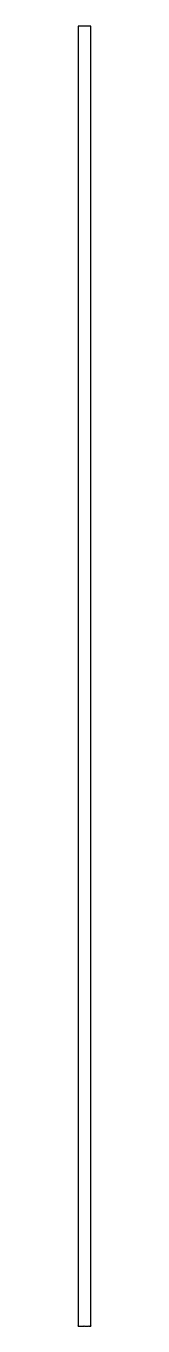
# Model space of a CAD drawing. Header units: millimetres. Extents: x 105 to 108, y -154 to 154.
import ezdxf

# ---------------------------------------------------------------- set-up
doc = ezdxf.new("R2010")
doc.units = ezdxf.units.MM
doc.header["$MEASUREMENT"] = 0
doc.layers.add('Default', color=7, linetype='Continuous', true_color=0x000000)

msp = doc.modelspace()

# ---------------------------------------------------------------- linework, layer by layer
at = {"layer": 'Default'}
for points in [[(108, 154, 273), (106.5, 154, 273), (105, 154, 273)], [(105, 154, 273), (105, 154, 274.5), (105, 154, 276)], [(108, 154, 276), (106.5, 154, 276), (105, 154, 276)], [(108, 154, 273), (108, 154, 274.5), (108, 154, 276)], [(105, 154, 273), (105, 0, 273), (105, -154, 273)], [(105, 154, 276), (105, 0, 276), (105, -154, 276)], [(108, -154, 273), (108, 0, 273), (108, 154, 273)], [(108, -154, 276), (108, 0, 276), (108, 154, 276)], [(105, -154, 273), (106.5, -154, 273), (108, -154, 273)], [(105, -154, 276), (106.5, -154, 276), (108, -154, 276)], [(105, -154, 273), (105, -154, 274.5), (105, -154, 276)], [(108, -154, 273), (108, -154, 274.5), (108, -154, 276)]]:
    msp.add_open_spline(points, degree=2, dxfattribs=at)

doc.saveas('drawing.dxf')
